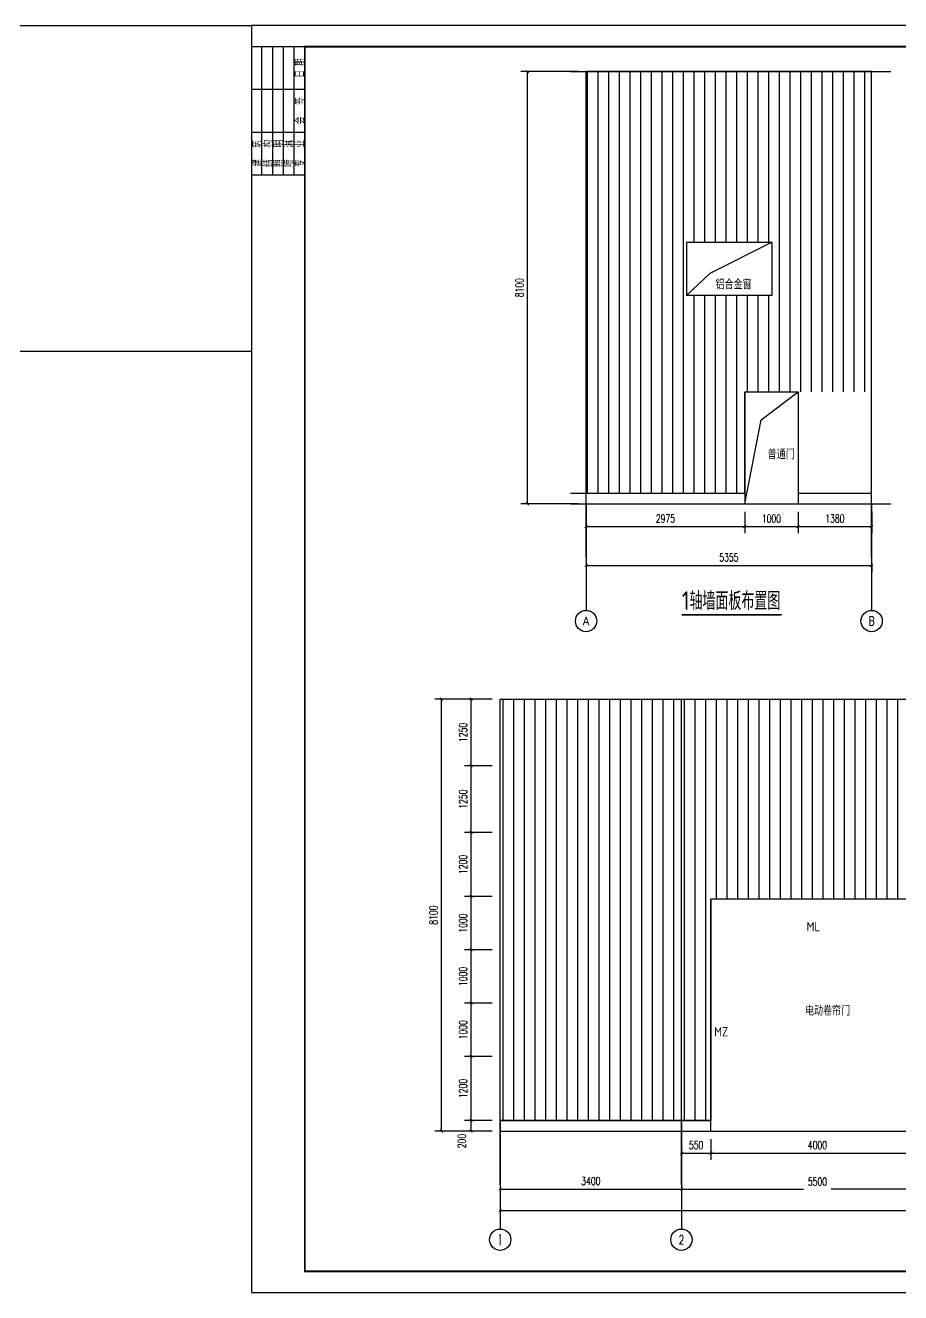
# Model space of a CAD drawing. Extents: x 1129386 to 1651949, y 463500 to 493200.
# Drawn here: x 1614068 to 1630485, y 469440 to 493200 of the extents above; entities that cross this region are included whole.
import ezdxf
from ezdxf.enums import TextEntityAlignment as Align

# ---------------------------------------------------------------- set-up
doc = ezdxf.new("R2010")
doc.units = 0
doc.header["$LTSCALE"] = 1000
doc.header["$MEASUREMENT"] = 0
for name, color, linetype in [('1', 7, 'Continuous'), ('8', 8, 'Continuous'), ('AXIS', 3, 'Continuous'), ('AXIS_TEXT', 7, 'Continuous'), ('DIM_SYMB', 3, 'Continuous'), ('DOTE', 1, 'Continuous'), ('PUB_DIM', 3, 'Continuous'), ('PUB_TEXT', 7, 'Continuous')]:
    doc.layers.add(name, color=color, linetype=linetype)
doc.styles.add('_TCH_AXIS', font='COMPLEX', dxfattribs={"bigfont": 'GBCBIG'})
doc.styles.add('COMPLEX', font='COMPLEX')
doc.styles.add('DIM_FONT', font='SIMPLEX', dxfattribs={"width": 0.7, "bigfont": 'GBCBIG'})
doc.styles.add('HZ', font='tssdeng.shx', dxfattribs={"width": 0.7, "bigfont": 'tssdchn.shx'})
doc.styles.get("Standard").update_dxf_attribs({"font": 'gbenor.shx', "bigfont": 'gbcbig.shx'})
doc.dimstyles.new('DIMN50', dxfattribs={"dimscale": 0.5, "dimtxt": 300, "dimasz": 100, "dimexe": 250, "dimexo": 300, "dimgap": 150, "dimtad": 1, "dimdec": 0, "dimzin": 0, "dimdsep": 46, "dimtxsty": 'DIM_FONT', "dimblk": 'ARCHTICK', "dimcen": 0.09, "dimclrt": 7, "dimazin": 2, "dimtfac": 1, "dimtdec": 0, "dimtix": 1, "dimtmove": 2, "dimatfit": 3, "dimldrblk": 'ARCHTICK', "dimfxl": 0, "dimtolj": 1, "dimtzin": 0, "dimarcsym": 0})

# ---------------------------------------------------------------- blocks, each defined once
blk = doc.blocks.new('_ArchTick')
at = {"color": 0, "linetype": 'ByBlock', "const_width": 0.4}
blk.add_lwpolyline([(-0.5, -0.5), (0.5, 0.5)], dxfattribs=at)
blk = doc.blocks.new('*D374')
at = {"layer": 'Defpoints', "color": 0}
for p in [(1624586, 484232), (1627561, 484232), (1627561, 483803)]:
    blk.add_point(p, dxfattribs=at)
at = {"layer": 'PUB_DIM', "color": 0, "lineweight": -2}
for p, q in [((1624586, 484082), (1624586, 483678)), ((1627561, 484082), (1627561, 483678)), ((1624586, 483803), (1627561, 483803))]:
    blk.add_line(p, q, dxfattribs=at)
at = {"layer": 'PUB_DIM', "color": 0, "lineweight": -2, "xscale": 50, "yscale": 50, "zscale": 50, "rotation": 180}
blk.add_blockref('_ArchTick', (1624586, 483803), dxfattribs=at)
at = {"layer": 'PUB_DIM', "color": 0, "lineweight": -2, "xscale": 50, "yscale": 50, "zscale": 50}
blk.add_blockref('_ArchTick', (1627561, 483803), dxfattribs=at)
at = {"layer": 'PUB_DIM', "color": 7, "insert": (1626073, 483953), "char_height": 150, "attachment_point": 5, "style": 'DIM_FONT'}
blk.add_mtext('\\A1;2975', dxfattribs=at)
blk = doc.blocks.new('*D375')
at = {"layer": 'Defpoints', "color": 0}
for p in [(1627561, 484232), (1628561, 484232), (1628561, 483803)]:
    blk.add_point(p, dxfattribs=at)
at = {"layer": 'PUB_DIM', "color": 0, "lineweight": -2}
for p, q in [((1627561, 484082), (1627561, 483678)), ((1628561, 484082), (1628561, 483678)), ((1627561, 483803), (1628561, 483803))]:
    blk.add_line(p, q, dxfattribs=at)
at = {"layer": 'PUB_DIM', "color": 0, "lineweight": -2, "xscale": 50, "yscale": 50, "zscale": 50, "rotation": 180}
blk.add_blockref('_ArchTick', (1627561, 483803), dxfattribs=at)
at = {"layer": 'PUB_DIM', "color": 0, "lineweight": -2, "xscale": 50, "yscale": 50, "zscale": 50}
blk.add_blockref('_ArchTick', (1628561, 483803), dxfattribs=at)
at = {"layer": 'PUB_DIM', "color": 7, "insert": (1628061, 483953), "char_height": 150, "attachment_point": 5, "style": 'DIM_FONT'}
blk.add_mtext('\\A1;1000', dxfattribs=at)
blk = doc.blocks.new('*D376')
at = {"layer": 'Defpoints', "color": 0}
for p in [(1628561, 484232), (1629941, 484232), (1629941, 483803)]:
    blk.add_point(p, dxfattribs=at)
at = {"layer": 'PUB_DIM', "color": 0, "lineweight": -2}
for p, q in [((1628561, 484082), (1628561, 483678)), ((1629941, 484082), (1629941, 483678)), ((1628561, 483803), (1629941, 483803))]:
    blk.add_line(p, q, dxfattribs=at)
at = {"layer": 'PUB_DIM', "color": 0, "lineweight": -2, "xscale": 50, "yscale": 50, "zscale": 50, "rotation": 180}
blk.add_blockref('_ArchTick', (1628561, 483803), dxfattribs=at)
at = {"layer": 'PUB_DIM', "color": 0, "lineweight": -2, "xscale": 50, "yscale": 50, "zscale": 50}
blk.add_blockref('_ArchTick', (1629941, 483803), dxfattribs=at)
at = {"layer": 'PUB_DIM', "color": 7, "insert": (1629251, 483953), "char_height": 150, "attachment_point": 5, "style": 'DIM_FONT'}
blk.add_mtext('\\A1;1380', dxfattribs=at)
blk = doc.blocks.new('*D380')
at = {"layer": 'AXIS', "color": 0, "lineweight": -2}
for p, q in [((1624586, 483082), (1624586, 482951)), ((1624586, 483076), (1629941, 483076)), ((1629941, 483082), (1629941, 482951))]:
    blk.add_line(p, q, dxfattribs=at)
at = {"layer": 'Defpoints', "color": 0}
for p in [(1624586, 483232), (1629941, 483232), (1629941, 483076)]:
    blk.add_point(p, dxfattribs=at)
at = {"layer": 'AXIS', "color": 0, "lineweight": -2, "xscale": 50, "yscale": 50, "zscale": 50, "rotation": 180}
blk.add_blockref('_ArchTick', (1624586, 483076), dxfattribs=at)
at = {"layer": 'AXIS', "color": 0, "lineweight": -2, "xscale": 50, "yscale": 50, "zscale": 50}
blk.add_blockref('_ArchTick', (1629941, 483076), dxfattribs=at)
at = {"layer": 'AXIS', "color": 7, "insert": (1627263, 483226), "char_height": 150, "attachment_point": 5, "style": 'DIM_FONT'}
blk.add_mtext('\\A1;5355', dxfattribs=at)
blk = doc.blocks.new('*D381')
at = {"layer": 'Defpoints', "color": 0}
for p in [(1623484, 492332), (1624586, 492332), (1624586, 484232)]:
    blk.add_point(p, dxfattribs=at)
at = {"layer": 'PUB_DIM', "color": 0, "lineweight": -2}
for p, q in [((1624436, 492332), (1623359, 492332)), ((1623484, 484232), (1623484, 492332)), ((1624436, 484232), (1623359, 484232))]:
    blk.add_line(p, q, dxfattribs=at)
at = {"layer": 'PUB_DIM', "color": 0, "lineweight": -2, "xscale": 50, "yscale": 50, "zscale": 50}
for p, rotation in [((1623484, 492332), 90), ((1623484, 484232), 270)]:
    blk.add_blockref('_ArchTick', p, dxfattribs=dict(at, rotation=rotation))
at = {"layer": 'PUB_DIM', "color": 7, "insert": (1623334, 488282), "char_height": 150, "attachment_point": 5, "rotation": 90, "style": 'DIM_FONT'}
blk.add_mtext('\\A1;8100', dxfattribs=at)
blk = doc.blocks.new('*D382')
at = {"layer": 'Defpoints', "color": 0}
for p in [(1626374, 472468), (1626924, 472468), (1626924, 472056)]:
    blk.add_point(p, dxfattribs=at)
at = {"layer": 'PUB_DIM', "color": 0, "lineweight": -2}
for p, q in [((1626374, 472318), (1626374, 471931)), ((1626924, 472318), (1626924, 471931)), ((1626374, 472056), (1626924, 472056))]:
    blk.add_line(p, q, dxfattribs=at)
at = {"layer": 'PUB_DIM', "color": 0, "lineweight": -2, "xscale": 50, "yscale": 50, "zscale": 50, "rotation": 180}
blk.add_blockref('_ArchTick', (1626374, 472056), dxfattribs=at)
at = {"layer": 'PUB_DIM', "color": 0, "lineweight": -2, "xscale": 50, "yscale": 50, "zscale": 50}
blk.add_blockref('_ArchTick', (1626924, 472056), dxfattribs=at)
at = {"layer": 'PUB_DIM', "color": 7, "insert": (1626649, 472206), "char_height": 150, "attachment_point": 5, "style": 'DIM_FONT'}
blk.add_mtext('\\A1;550', dxfattribs=at)
blk = doc.blocks.new('*D383')
at = {"layer": 'Defpoints', "color": 0}
for p in [(1626924, 472468), (1630924, 472468), (1630924, 472056)]:
    blk.add_point(p, dxfattribs=at)
at = {"layer": 'PUB_DIM', "color": 0, "lineweight": -2}
for p, q in [((1626924, 472318), (1626924, 471931)), ((1630924, 472318), (1630924, 471931)), ((1626924, 472056), (1630924, 472056))]:
    blk.add_line(p, q, dxfattribs=at)
at = {"layer": 'PUB_DIM', "color": 0, "lineweight": -2, "xscale": 50, "yscale": 50, "zscale": 50, "rotation": 180}
blk.add_blockref('_ArchTick', (1626924, 472056), dxfattribs=at)
at = {"layer": 'PUB_DIM', "color": 0, "lineweight": -2, "xscale": 50, "yscale": 50, "zscale": 50}
blk.add_blockref('_ArchTick', (1630924, 472056), dxfattribs=at)
at = {"layer": 'PUB_DIM', "color": 7, "insert": (1628924, 472206), "char_height": 150, "attachment_point": 5, "style": 'DIM_FONT'}
blk.add_mtext('\\A1;4000', dxfattribs=at)
blk = doc.blocks.new('*D395')
at = {"layer": 'Defpoints', "color": 0}
for p in [(1621872, 480568), (1622974, 480568), (1622974, 472468)]:
    blk.add_point(p, dxfattribs=at)
at = {"layer": 'PUB_DIM', "color": 0, "lineweight": -2}
for p, q in [((1622824, 480568), (1621747, 480568)), ((1621872, 472468), (1621872, 480568)), ((1622824, 472468), (1621747, 472468))]:
    blk.add_line(p, q, dxfattribs=at)
at = {"layer": 'PUB_DIM', "color": 0, "lineweight": -2, "xscale": 50, "yscale": 50, "zscale": 50}
for p, rotation in [((1621872, 480568), 90), ((1621872, 472468), 270)]:
    blk.add_blockref('_ArchTick', p, dxfattribs=dict(at, rotation=rotation))
at = {"layer": 'PUB_DIM', "color": 7, "insert": (1621722, 476518), "char_height": 150, "attachment_point": 5, "rotation": 90, "style": 'DIM_FONT'}
blk.add_mtext('\\A1;8100', dxfattribs=at)
blk = doc.blocks.new('*D396')
at = {"layer": 'Defpoints', "color": 0}
for p in [(1622427, 472668), (1622974, 472668), (1622974, 472468)]:
    blk.add_point(p, dxfattribs=at)
at = {"layer": 'PUB_DIM', "color": 0, "lineweight": -2}
for p, q in [((1622824, 472668), (1622302, 472668)), ((1622427, 472468), (1622427, 472668)), ((1622824, 472468), (1622302, 472468))]:
    blk.add_line(p, q, dxfattribs=at)
at = {"layer": 'PUB_DIM', "color": 0, "lineweight": -2, "xscale": 50, "yscale": 50, "zscale": 50}
for p, rotation in [((1622427, 472668), 90), ((1622427, 472468), 270)]:
    blk.add_blockref('_ArchTick', p, dxfattribs=dict(at, rotation=rotation))
at = {"layer": 'PUB_DIM', "color": 7, "insert": (1622254, 472283), "char_height": 150, "attachment_point": 5, "rotation": 90, "style": 'DIM_FONT'}
blk.add_mtext('\\A1;200', dxfattribs=at)
blk = doc.blocks.new('*D397')
at = {"layer": 'Defpoints', "color": 0}
for p in [(1622427, 473868), (1622974, 473868), (1622974, 472668)]:
    blk.add_point(p, dxfattribs=at)
at = {"layer": 'PUB_DIM', "color": 0, "lineweight": -2}
for p, q in [((1622824, 473868), (1622302, 473868)), ((1622427, 472668), (1622427, 473868)), ((1622824, 472668), (1622302, 472668))]:
    blk.add_line(p, q, dxfattribs=at)
at = {"layer": 'PUB_DIM', "color": 0, "lineweight": -2, "xscale": 50, "yscale": 50, "zscale": 50}
for p, rotation in [((1622427, 473868), 90), ((1622427, 472668), 270)]:
    blk.add_blockref('_ArchTick', p, dxfattribs=dict(at, rotation=rotation))
at = {"layer": 'PUB_DIM', "color": 7, "insert": (1622277, 473268), "char_height": 150, "attachment_point": 5, "rotation": 90, "style": 'DIM_FONT'}
blk.add_mtext('\\A1;1200', dxfattribs=at)
blk = doc.blocks.new('*D398')
at = {"layer": 'Defpoints', "color": 0}
for p in [(1622427, 474868), (1622974, 474868), (1622974, 473868)]:
    blk.add_point(p, dxfattribs=at)
at = {"layer": 'PUB_DIM', "color": 0, "lineweight": -2}
for p, q in [((1622824, 474868), (1622302, 474868)), ((1622427, 473868), (1622427, 474868)), ((1622824, 473868), (1622302, 473868))]:
    blk.add_line(p, q, dxfattribs=at)
at = {"layer": 'PUB_DIM', "color": 0, "lineweight": -2, "xscale": 50, "yscale": 50, "zscale": 50}
for p, rotation in [((1622427, 474868), 90), ((1622427, 473868), 270)]:
    blk.add_blockref('_ArchTick', p, dxfattribs=dict(at, rotation=rotation))
at = {"layer": 'PUB_DIM', "color": 7, "insert": (1622277, 474368), "char_height": 150, "attachment_point": 5, "rotation": 90, "style": 'DIM_FONT'}
blk.add_mtext('\\A1;1000', dxfattribs=at)
blk = doc.blocks.new('*D399')
at = {"layer": 'Defpoints', "color": 0}
for p in [(1622427, 475868), (1622974, 475868), (1622974, 474868)]:
    blk.add_point(p, dxfattribs=at)
at = {"layer": 'PUB_DIM', "color": 0, "lineweight": -2}
for p, q in [((1622824, 475868), (1622302, 475868)), ((1622427, 474868), (1622427, 475868)), ((1622824, 474868), (1622302, 474868))]:
    blk.add_line(p, q, dxfattribs=at)
at = {"layer": 'PUB_DIM', "color": 0, "lineweight": -2, "xscale": 50, "yscale": 50, "zscale": 50}
for p, rotation in [((1622427, 475868), 90), ((1622427, 474868), 270)]:
    blk.add_blockref('_ArchTick', p, dxfattribs=dict(at, rotation=rotation))
at = {"layer": 'PUB_DIM', "color": 7, "insert": (1622277, 475368), "char_height": 150, "attachment_point": 5, "rotation": 90, "style": 'DIM_FONT'}
blk.add_mtext('\\A1;1000', dxfattribs=at)
blk = doc.blocks.new('*D400')
at = {"layer": 'Defpoints', "color": 0}
for p in [(1622427, 476868), (1622974, 476868), (1622974, 475868)]:
    blk.add_point(p, dxfattribs=at)
at = {"layer": 'PUB_DIM', "color": 0, "lineweight": -2}
for p, q in [((1622824, 476868), (1622302, 476868)), ((1622427, 475868), (1622427, 476868)), ((1622824, 475868), (1622302, 475868))]:
    blk.add_line(p, q, dxfattribs=at)
at = {"layer": 'PUB_DIM', "color": 0, "lineweight": -2, "xscale": 50, "yscale": 50, "zscale": 50}
for p, rotation in [((1622427, 476868), 90), ((1622427, 475868), 270)]:
    blk.add_blockref('_ArchTick', p, dxfattribs=dict(at, rotation=rotation))
at = {"layer": 'PUB_DIM', "color": 7, "insert": (1622277, 476368), "char_height": 150, "attachment_point": 5, "rotation": 90, "style": 'DIM_FONT'}
blk.add_mtext('\\A1;1000', dxfattribs=at)
blk = doc.blocks.new('*D401')
at = {"layer": 'Defpoints', "color": 0}
for p in [(1622427, 478068), (1622974, 478068), (1622974, 476868)]:
    blk.add_point(p, dxfattribs=at)
at = {"layer": 'PUB_DIM', "color": 0, "lineweight": -2}
for p, q in [((1622824, 478068), (1622302, 478068)), ((1622427, 476868), (1622427, 478068)), ((1622824, 476868), (1622302, 476868))]:
    blk.add_line(p, q, dxfattribs=at)
at = {"layer": 'PUB_DIM', "color": 0, "lineweight": -2, "xscale": 50, "yscale": 50, "zscale": 50}
for p, rotation in [((1622427, 478068), 90), ((1622427, 476868), 270)]:
    blk.add_blockref('_ArchTick', p, dxfattribs=dict(at, rotation=rotation))
at = {"layer": 'PUB_DIM', "color": 7, "insert": (1622277, 477468), "char_height": 150, "attachment_point": 5, "rotation": 90, "style": 'DIM_FONT'}
blk.add_mtext('\\A1;1200', dxfattribs=at)
blk = doc.blocks.new('*D402')
at = {"layer": 'Defpoints', "color": 0}
for p in [(1622427, 479318), (1622974, 479318), (1622974, 478068)]:
    blk.add_point(p, dxfattribs=at)
at = {"layer": 'PUB_DIM', "color": 0, "lineweight": -2}
for p, q in [((1622824, 479318), (1622302, 479318)), ((1622427, 478068), (1622427, 479318)), ((1622824, 478068), (1622302, 478068))]:
    blk.add_line(p, q, dxfattribs=at)
at = {"layer": 'PUB_DIM', "color": 0, "lineweight": -2, "xscale": 50, "yscale": 50, "zscale": 50}
for p, rotation in [((1622427, 479318), 90), ((1622427, 478068), 270)]:
    blk.add_blockref('_ArchTick', p, dxfattribs=dict(at, rotation=rotation))
at = {"layer": 'PUB_DIM', "color": 7, "insert": (1622277, 478693), "char_height": 150, "attachment_point": 5, "rotation": 90, "style": 'DIM_FONT'}
blk.add_mtext('\\A1;1250', dxfattribs=at)
blk = doc.blocks.new('*D403')
at = {"layer": 'Defpoints', "color": 0}
for p in [(1622427, 480568), (1622974, 480568), (1622974, 479318)]:
    blk.add_point(p, dxfattribs=at)
at = {"layer": 'PUB_DIM', "color": 0, "lineweight": -2}
for p, q in [((1622824, 480568), (1622302, 480568)), ((1622427, 479318), (1622427, 480568)), ((1622824, 479318), (1622302, 479318))]:
    blk.add_line(p, q, dxfattribs=at)
at = {"layer": 'PUB_DIM', "color": 0, "lineweight": -2, "xscale": 50, "yscale": 50, "zscale": 50}
for p, rotation in [((1622427, 480568), 90), ((1622427, 479318), 270)]:
    blk.add_blockref('_ArchTick', p, dxfattribs=dict(at, rotation=rotation))
at = {"layer": 'PUB_DIM', "color": 7, "insert": (1622277, 479943), "char_height": 150, "attachment_point": 5, "rotation": 90, "style": 'DIM_FONT'}
blk.add_mtext('\\A1;1250', dxfattribs=at)
blk = doc.blocks.new('*D404')
at = {"layer": 'AXIS', "color": 0, "lineweight": -2}
for p, q in [((1622974, 472483), (1622974, 471258)), ((1626374, 472483), (1626374, 471258)), ((1622974, 471383), (1626374, 471383))]:
    blk.add_line(p, q, dxfattribs=at)
at = {"layer": 'Defpoints', "color": 0}
for p in [(1622974, 472633), (1626374, 472633), (1626374, 471383)]:
    blk.add_point(p, dxfattribs=at)
at = {"layer": 'AXIS', "color": 0, "lineweight": -2, "xscale": 50, "yscale": 50, "zscale": 50, "rotation": 180}
blk.add_blockref('_ArchTick', (1622974, 471383), dxfattribs=at)
at = {"layer": 'AXIS', "color": 0, "lineweight": -2, "xscale": 50, "yscale": 50, "zscale": 50}
blk.add_blockref('_ArchTick', (1626374, 471383), dxfattribs=at)
at = {"layer": 'AXIS', "color": 7, "insert": (1624674, 471533), "char_height": 150, "attachment_point": 5, "style": 'DIM_FONT'}
blk.add_mtext('\\A1;3400', dxfattribs=at)
blk = doc.blocks.new('*D405')
at = {"layer": 'AXIS', "color": 0, "lineweight": -2}
for p, q in [((1626374, 472483), (1626374, 471258)), ((1631874, 472483), (1631874, 471258)), ((1626374, 471383), (1628664, 471383)), ((1631874, 471383), (1629184, 471383))]:
    blk.add_line(p, q, dxfattribs=at)
at = {"layer": 'Defpoints', "color": 0}
for p in [(1626374, 472633), (1631874, 472633), (1631874, 471383)]:
    blk.add_point(p, dxfattribs=at)
at = {"layer": 'AXIS', "color": 0, "lineweight": -2, "xscale": 50, "yscale": 50, "zscale": 50, "rotation": 180}
blk.add_blockref('_ArchTick', (1626374, 471383), dxfattribs=at)
at = {"layer": 'AXIS', "color": 0, "lineweight": -2, "xscale": 50, "yscale": 50, "zscale": 50}
blk.add_blockref('_ArchTick', (1631874, 471383), dxfattribs=at)
at = {"layer": 'AXIS', "color": 7, "insert": (1628924, 471521), "char_height": 150, "attachment_point": 5, "style": 'DIM_FONT'}
blk.add_mtext('\\A1;5500', dxfattribs=at)
blk = doc.blocks.new('*D408')
at = {"layer": 'AXIS', "color": 0, "lineweight": -2}
for p, q in [((1622974, 472483), (1622974, 470858)), ((1642874, 472483), (1642874, 470858)), ((1622974, 470983), (1642874, 470983))]:
    blk.add_line(p, q, dxfattribs=at)
at = {"layer": 'Defpoints', "color": 0}
for p in [(1622974, 472633), (1642874, 472633), (1642874, 470983)]:
    blk.add_point(p, dxfattribs=at)
at = {"layer": 'AXIS', "color": 0, "lineweight": -2, "xscale": 50, "yscale": 50, "zscale": 50, "rotation": 180}
blk.add_blockref('_ArchTick', (1622974, 470983), dxfattribs=at)
at = {"layer": 'AXIS', "color": 0, "lineweight": -2, "xscale": 50, "yscale": 50, "zscale": 50}
blk.add_blockref('_ArchTick', (1642874, 470983), dxfattribs=at)
at = {"layer": 'AXIS', "color": 7, "insert": (1632924, 471133), "char_height": 150, "attachment_point": 5, "style": 'DIM_FONT'}
blk.add_mtext('\\A1;19900', dxfattribs=at)
blk = doc.blocks.new('_AXISO')
blk.add_circle((0, 0), 0.5)
at = {"layer": 'AXIS_TEXT', "style": 'COMPLEX', "width": 1.041667}
blk.add_attdef('A', text='', height=0.56, dxfattribs=at).set_placement((-0.25, -0.28), (0.25, -0.28), align=Align.FIT)

msp = doc.modelspace()

# ---------------------------------------------------------------- hatches: boundary and pattern name
h = msp.add_hatch()
h.set_pattern_fill('饰面砖', color=256, scale=100, style=0)
h.set_pattern_definition([(90, (1448412.85, 490950.78), (-200, 1e-14), [])])
h.paths.add_polyline_path([(1624585.7, 484432), (1627560.7, 484432), (1627560.7, 486332), (1629940.7, 486332), (1629940.7, 492332), (1624585.7, 492332)])
h.paths.add_polyline_path([(1626465.7, 489132), (1628065.7, 489132), (1628065.7, 488132), (1626465.7, 488132)], flags=16)
h = msp.add_hatch()
h.set_pattern_fill('饰面砖', color=256, scale=100, style=0)
h.set_pattern_definition([(90, (1451431.3, 483139.8), (-200, 1e-14), [])])
h.paths.add_polyline_path([(1622973.6, 480567.7), (1642873.6, 480567.7), (1642873.6, 472633.2), (1641333.6, 472667.7), (1641333.6, 473867.7), (1640193.6, 473867.7), (1640193.6, 472667.7), (1638733.6, 472667.7), (1638733.6, 473867.7), (1637593.6, 473867.7), (1637593.6, 472667.7), (1636173.6, 472667.7), (1636173.6, 473867.7), (1635033.6, 473867.7), (1635033.6, 472667.7), (1633573.6, 472667.7), (1633573.6, 473867.7), (1632433.6, 473867.7), (1632433.6, 472667.7), (1630923.6, 472667.7), (1630923.6, 476817.7), (1626923.6, 476817.7), (1626923.6, 472667.7), (1622973.6, 472667.7)])

# ---------------------------------------------------------------- linework, layer by layer
for p, q in [((1618309.4, 490396.2), (1619309.4, 490396.2)), ((1626465.7, 489132), (1626465.7, 488132)), ((1628065.7, 489132), (1628065.7, 488132)), ((1627560.7, 486332), (1627560.7, 484232)), ((1628560.7, 486332), (1628560.7, 484232)), ((1626923.6, 472467.7), (1626923.6, 476817.7))]:
    msp.add_line(p, q)
for points in [[(1624585.7, 484432), (1627560.7, 484432), (1627560.7, 486332), (1628560.7, 486332), (1628560.7, 484432), (1629940.7, 484432), (1629940.7, 492332), (1624585.7, 492332), (1624585.7, 484432)], [(1626465.7, 488132), (1626909, 488556.8), (1628065.7, 489132)], [(1626465.7, 489132), (1628065.7, 489132), (1628065.7, 488132), (1626465.7, 488132)], [(1627560.7, 484232), (1627871.6, 485806.1), (1628560.7, 486332)], [(1622973.6, 480567.7), (1642873.6, 480567.7)], [(1630923.6, 476817.7), (1626923.6, 476817.7), (1626923.6, 472667.7), (1622973.6, 472667.7), (1622973.6, 480567.7)]]:
    msp.add_lwpolyline(points)
at = {"layer": '1', "ltscale": 8}
for p, q in [((1619309.4, 492800), (1618309.4, 492800)), ((1618503, 490396.2), (1618503, 492800)), ((1618709.4, 490396.2), (1618709.4, 492800)), ((1618909.4, 490396.2), (1618909.4, 492800)), ((1619109.4, 490396.2), (1619109.4, 492800)), ((1618309.4, 492001.8), (1619309.4, 492001.8)), ((1618309.4, 491200), (1619309.4, 491200))]:
    msp.add_line(p, q, dxfattribs=at)
at = {"layer": '1', "color": 8}
msp.add_lwpolyline([(1611054.6, 493200), (1618309.4, 493200), (1618309.4, 487087.1), (1611054.6, 487087.1)], close=True, dxfattribs=at)
at = {"layer": '1', "ltscale": 0.5}
msp.add_lwpolyline([(1618309.4, 469440.1), (1651949.4, 469440.1), (1651949.4, 493200), (1618309.4, 493200)], close=True, dxfattribs=at)
at = {"layer": '8', "ltscale": 0.5, "const_width": 32}
msp.add_lwpolyline([(1619309.4, 469840.1), (1651549.4, 469840.1), (1651549.4, 492800), (1619309.4, 492800)], close=True, dxfattribs=at)
at = {"layer": 'AXIS'}
for p, q in [((1624585.7, 484232), (1624585.7, 482232)), ((1629940.7, 484232), (1629940.7, 482232)), ((1622973.6, 472633.2), (1622973.6, 470633.2)), ((1626373.6, 472633.2), (1626373.6, 470633.2))]:
    msp.add_line(p, q, dxfattribs=at)
at = {"layer": 'DIM_SYMB', "const_width": 35}
msp.add_lwpolyline([(1626379.3, 482147.3), (1628252, 482147.3)], dxfattribs=at)
at = {"layer": 'DOTE'}
for p, q in [((1624294.3, 492332), (1630299.3, 492332)), ((1624585.7, 483232), (1624585.7, 492332)), ((1629940.7, 483232), (1629940.7, 492332)), ((1624294.3, 484432), (1627560.7, 484432)), ((1624294.3, 484232), (1630299.3, 484232)), ((1622973.6, 480567.7), (1642873.6, 480567.7)), ((1622973.6, 471467.7), (1622973.6, 480567.7)), ((1626373.6, 471467.7), (1626373.6, 480567.7)), ((1622973.6, 472667.7), (1626923.6, 472667.7)), ((1622973.6, 472467.7), (1642873.6, 472467.7))]:
    msp.add_line(p, q, dxfattribs=at)

# ---------------------------------------------------------------- block references
at = {"layer": 'AXIS'}
ref = msp.add_blockref('_AXISO', (1624585.7, 482032), dxfattribs=dict(at, xscale=400, yscale=400, zscale=400))
ref.add_attrib('A', 'A', dxfattribs={"layer": 'AXIS_TEXT', "height": 156.3, "style": '_TCH_AXIS', "width": 0.888889}).set_placement((1624526.1, 481953.9), (1624645.2, 481953.9), align=Align.FIT)
ref = msp.add_blockref('_AXISO', (1629940.7, 482032), dxfattribs=dict(at, xscale=400, yscale=400, zscale=400))
ref.add_attrib('A', 'B', dxfattribs={"layer": 'AXIS_TEXT', "height": 164.4, "style": '_TCH_AXIS', "width": 0.823529}).set_placement((1629885.9, 481949.8), (1629995.5, 481949.8), align=Align.FIT)
ref = msp.add_blockref('_AXISO', (1622973.6, 470433.2), dxfattribs=dict(at, xscale=400, yscale=400, zscale=400))
ref.add_attrib('A', '1', dxfattribs={"layer": 'AXIS_TEXT', "height": 208.1, "style": '_TCH_AXIS', "width": 0.555556}).set_placement((1622948.9, 470329.2), (1622998.4, 470329.2), align=Align.FIT)
ref = msp.add_blockref('_AXISO', (1626373.6, 470433.2), dxfattribs=dict(at, xscale=400, yscale=400, zscale=400))
ref.add_attrib('A', '2', dxfattribs={"layer": 'AXIS_TEXT', "height": 164.4, "style": '_TCH_AXIS'}).set_placement((1626318.8, 470351), (1626428.4, 470351), align=Align.FIT)

# ---------------------------------------------------------------- texts
at = {"layer": '1', "ltscale": 8, "style": 'HZ', "width": 0.7}
for s, height, p in [('日 期', 160, (1619209.4, 492400.9)), ('会   签', 160, (1619209.4, 491600.9)), ('建   筑', 154.88, (1618399.3, 490798.1)), ('结   构', 160, (1618609.4, 490798.1)), ('照   明', 160, (1618809.4, 490798.1)), ('喷   淋', 160, (1619009.4, 490798.1)), ('专   业', 160, (1619209.4, 490798.1))]:
    msp.add_text(s, height=height, rotation=90, dxfattribs=at).set_placement(p, align=Align.MIDDLE)
at = {"layer": 'PUB_TEXT'}
for s, height, p in [('铝合金窗', 168.79, (1627013.4, 488252.3)), ('普通门', 168.79, (1627990.6, 485067.3)), ('1', 350, (1626379.3, 482239.7)), ('轴墙面板布置图', 337.59, (1626525.1, 482239.7)), ('ML', 175, (1628721, 476216.4)), ('电动卷帘门', 168.79, (1628691.5, 474635.4)), ('MZ', 175, (1626988.7, 474243.6))]:
    msp.add_text(s, height=height, dxfattribs=at).set_placement(p)

# ---------------------------------------------------------------- dimensions: what is measured, and where the dimension line sits
at = {"layer": 'AXIS'}
for p1, p2, distance, picture, middle in [((1624585.7, 483232), (1629940.7, 483232), -155.6, '*D380', (1627263.2, 483226.4)), ((1622973.6, 472633.2), (1626373.6, 472633.2), -1250, '*D404', (1624673.6, 471533.2)), ((1622973.6, 472633.2), (1642873.6, 472633.2), -1650, '*D408', (1632923.6, 471133.2))]:
    dim = msp.add_aligned_dim(p1=p1, p2=p2, distance=distance, dimstyle='DIMN50', dxfattribs=at)
    dim.commit()
    dim.dimension.update_dxf_attribs({"geometry": picture, "text_midpoint": middle})
dim = msp.add_linear_dim(base=(1631873.6, 471383.2), p1=(1626373.6, 472633.2), p2=(1631873.6, 472633.2), angle=0, dimstyle='DIMN50', dxfattribs=at)
dim.commit()
dim.dimension.update_dxf_attribs({"geometry": '*D405', "text_midpoint": (1628923.6, 471520.7), "dimtype": 161})
at = {"layer": 'PUB_DIM'}
for p1, p2, distance, picture, middle in [((1624585.7, 484232), (1624585.7, 492332), 1101.7, '*D381', (1623334, 488282)), ((1624585.7, 484232), (1627560.7, 484232), -429.4, '*D374', (1626073.2, 483952.6)), ((1627560.7, 484232), (1628560.7, 484232), -429.4, '*D375', (1628060.7, 483952.6)), ((1628560.7, 484232), (1629940.7, 484232), -429.4, '*D376', (1629250.7, 483952.6)), ((1622973.6, 472467.7), (1622973.6, 480567.7), 1101.7, '*D395', (1621722, 476517.7)), ((1622973.6, 479317.7), (1622973.6, 480567.7), 546.8, '*D403', (1622276.9, 479942.7)), ((1622973.6, 478067.7), (1622973.6, 479317.7), 546.8, '*D402', (1622276.9, 478692.7)), ((1622973.6, 476867.7), (1622973.6, 478067.7), 546.8, '*D401', (1622276.9, 477467.7)), ((1622973.6, 475867.7), (1622973.6, 476867.7), 546.8, '*D400', (1622276.9, 476367.7)), ((1622973.6, 474867.7), (1622973.6, 475867.7), 546.8, '*D399', (1622276.9, 475367.7)), ((1622973.6, 473867.7), (1622973.6, 474867.7), 546.8, '*D398', (1622276.9, 474367.7)), ((1622973.6, 472667.7), (1622973.6, 473867.7), 546.8, '*D397', (1622276.9, 473267.7)), ((1626373.6, 472467.7), (1626923.6, 472467.7), -412, '*D382', (1626648.6, 472205.7)), ((1626923.6, 472467.7), (1630923.6, 472467.7), -412, '*D383', (1628923.6, 472205.7))]:
    dim = msp.add_aligned_dim(p1=p1, p2=p2, distance=distance, dimstyle='DIMN50', dxfattribs=at)
    dim.commit()
    dim.dimension.update_dxf_attribs({"geometry": picture, "text_midpoint": middle})
dim = msp.add_linear_dim(base=(1622426.9, 472667.7), p1=(1622973.6, 472467.7), p2=(1622973.6, 472667.7), angle=90, dimstyle='DIMN50', dxfattribs=at)
dim.commit()
dim.dimension.update_dxf_attribs({"geometry": '*D396', "text_midpoint": (1622254.4, 472282.7), "dimtype": 161})

doc.saveas('drawing.dxf')
